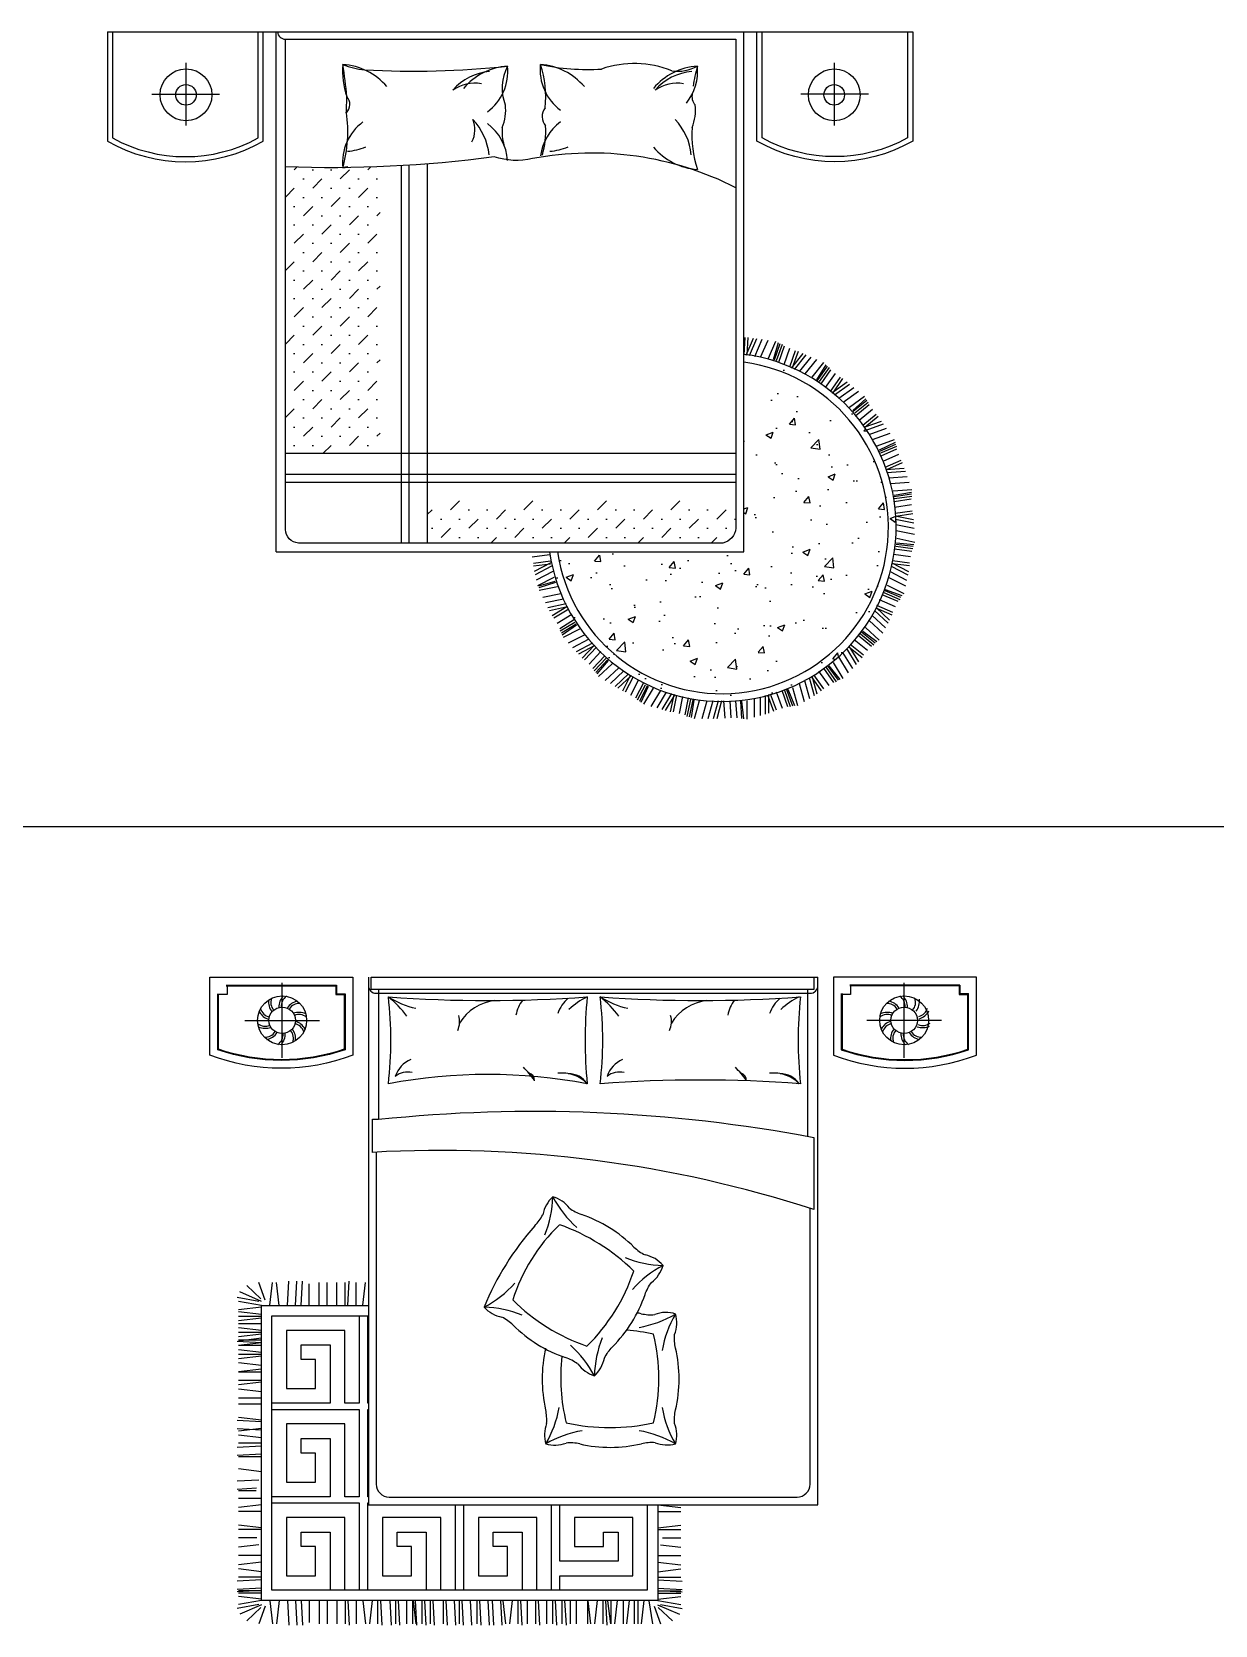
# Model space of a CAD drawing. Header units: inches. Extents: x 7.5 to 50, y 15.4 to 40.2.
# Drawn here: x 12.03 to 16.58, y 21.08 to 27.21 of the extents above; entities that cross this region are included whole.
import ezdxf

# ---------------------------------------------------------------- set-up
doc = ezdxf.new("R2010")
doc.units = ezdxf.units.IN
doc.header["$MEASUREMENT"] = 0
for name, color, linetype in [('02', 2, 'Continuous'), ('1', 1, 'Continuous'), ('4', 4, 'Continuous'), ('8', 8, 'Continuous')]:
    doc.layers.add(name, color=color, linetype=linetype)

msp = doc.modelspace()

# ---------------------------------------------------------------- hatches: boundary and pattern name
at = {"layer": '8'}
h = msp.add_hatch(dxfattribs=at)
h.set_pattern_fill('MUDST', color=256, scale=0.2, angle=45, style=0)
h.set_pattern_definition([(45, (7.559613, 19.28507), (0.03535534, 0.10606602), [0.05, -0.05, 0, -0.05, 0, -0.05])])
h.paths.add_polyline_path([(14.6895, 25.2385, 0.325595), (14.7395, 25.2955), (14.7395, 25.4006), (13.5517, 25.4006), (13.5517, 25.2385)])
h.paths.add_polyline_path([(13.3698, 26.686, -0.019127), (13.0054, 26.6855), (13.0054, 25.5825), (13.3698, 25.5825)])
h = msp.add_hatch(dxfattribs=at)
h.set_pattern_fill('AR-CONC', color=256, scale=0.04, style=0)
h.set_pattern_definition([(50, (7.80768, 4.71023), (0.286904, -0.0251009), [0.03, -0.33]), (355, (7.80768, 4.71023), (-0.0555005, 0.300877), [0.024, -0.264]), (100.4514, (7.83159, 4.70814), (0.2314038, 0.2757758), [0.025496, -0.280457]), (46.1842, (7.80768, 4.79023), (0.4268964, -0.0662076), [0.045, -0.495]), (96.6356, (7.84325, 4.7847), (0.373865, 0.389647), [0.038244, -0.420685]), (351.1842, (7.80768, 4.79023), (0.373865, 0.3896474), [0.036, -0.396]), (21, (7.84768, 4.77023), (0.2387628, -0.1610476), [0.03, -0.33]), (326, (7.84768, 4.77023), (0.097326, 0.29006), [0.024, -0.264]), (71.4514, (7.86757, 4.7568), (0.336089, 0.1290122), [0.025496, -0.280457]), (37.5, (7.80768, 4.71023), (0.00486394, 0.13315754), [0, -0.2608, 0, -0.268, 0, -0.265]), (7.5, (7.80768, 4.71023), (0.1052278, 0.1577647), [0, -0.1528, 0, -0.2548, 0, -0.101]), (327.5, (7.71848, 4.71023), (0.21352897, -0.00902195), [0, -0.1, 0, -0.312, 0, -0.414]), (317.5, (7.67848, 4.71023), (0.2332745, 0.040042), [0, -0.13, 0, -0.2072, 0, -0.294])])
h.paths.add_polyline_path([(14.7704, 25.205), (14.0224, 25.205, 2.020977), (14.7704, 25.9642)])

# ---------------------------------------------------------------- linework, layer by layer
at = {"layer": '02'}
for p, q in [((12.6228, 27.0857), (12.6228, 26.8453)), ((15.118, 27.0857), (15.118, 26.8453)), ((12.4912, 26.9655), (12.7517, 26.9655)), ((15.2495, 26.9655), (14.989, 26.9655)), ((13.4506, 26.6899), (13.4506, 25.2385)), ((13.4809, 26.6917), (13.4809, 25.2385)), ((13.5517, 26.6967), (13.5517, 25.2385)), ((14.7743, 26.0286), (14.7701, 25.9622)), ((14.7784, 25.9612), (14.8068, 26.0269)), ((14.7855, 26.029), (14.7813, 25.9627)), ((14.7913, 25.9594), (14.8197, 26.0251)), ((14.812, 25.9565), (14.8405, 26.0222)), ((14.8348, 25.9533), (14.8632, 26.019)), ((14.8645, 25.9491), (14.8929, 26.0148)), ((14.9024, 26.0086), (14.8829, 25.9438)), ((14.9087, 26.0047), (14.8868, 25.9419)), ((14.9175, 26.0019), (14.8948, 25.9394)), ((14.9253, 25.9952), (14.9034, 25.9325)), ((14.9455, 25.9864), (14.9235, 25.9236)), ((14.9678, 25.9777), (14.9459, 25.9149)), ((14.9536, 25.9118), (14.9987, 25.9674)), ((14.9787, 25.9751), (14.9567, 25.9124)), ((14.9655, 25.9065), (15.0106, 25.9622)), ((14.9847, 25.8981), (15.0298, 25.9537)), ((15.0058, 25.8889), (15.0508, 25.9445)), ((15.0332, 25.8769), (15.0783, 25.9325)), ((15.0858, 25.9239), (15.0495, 25.8668)), ((15.0908, 25.9184), (15.0528, 25.8639)), ((15.0985, 25.9134), (15.0597, 25.8593)), ((15.1042, 25.9049), (15.0662, 25.8503)), ((15.1212, 25.8909), (15.0832, 25.8364)), ((15.1404, 25.8765), (15.1024, 25.822)), ((15.1502, 25.8711), (15.1121, 25.8166)), ((15.1089, 25.8169), (15.1674, 25.8582)), ((15.119, 25.8086), (15.1774, 25.85)), ((15.1352, 25.7953), (15.1936, 25.8367)), ((15.153, 25.7808), (15.2114, 25.8222)), ((15.1762, 25.7618), (15.2346, 25.8032)), ((15.2395, 25.7929), (15.1892, 25.7477)), ((15.2429, 25.7863), (15.1915, 25.744)), ((15.2489, 25.7793), (15.197, 25.7377)), ((15.2521, 25.7696), (15.2008, 25.7274)), ((15.2647, 25.7516), (15.2134, 25.7094)), ((15.2793, 25.7325), (15.228, 25.6903)), ((15.2329, 25.6836), (15.3003, 25.7077)), ((15.2873, 25.7247), (15.2359, 25.6825)), ((15.2404, 25.6729), (15.3078, 25.697)), ((15.2524, 25.6558), (15.3198, 25.6798)), ((15.2656, 25.6369), (15.333, 25.661)), ((15.2828, 25.6124), (15.3502, 25.6365)), ((15.3522, 25.6253), (15.2915, 25.5953)), ((14.7395, 25.5825), (13.0054, 25.5825)), ((15.3536, 25.618), (15.2928, 25.5912)), ((15.3575, 25.6097), (15.2964, 25.5836)), ((15.358, 25.5994), (15.2972, 25.5726)), ((15.3653, 25.5787), (15.3045, 25.5519)), ((14.7395, 25.5017), (13.0054, 25.5017)), ((15.3742, 25.5564), (15.3134, 25.5296)), ((15.3163, 25.5218), (15.3877, 25.5268)), ((15.3798, 25.5467), (15.3189, 25.5199)), ((15.3206, 25.5095), (15.3921, 25.5145)), ((14.7395, 25.4714), (13.0054, 25.4714)), ((15.3276, 25.4897), (15.399, 25.4947)), ((15.3352, 25.4681), (15.4066, 25.4731)), ((15.3452, 25.4398), (15.4166, 25.4448)), ((15.4141, 25.407), (15.3483, 25.3976)), ((15.4154, 25.4335), (15.349, 25.421)), ((15.4149, 25.426), (15.3491, 25.4166)), ((15.4155, 25.385), (15.3497, 25.3756)), ((15.4164, 25.417), (15.3505, 25.4084)), ((15.4181, 25.3612), (15.3523, 25.3518)), ((15.353, 25.3435), (15.4231, 25.329)), ((15.3539, 25.3305), (15.424, 25.3161)), ((15.4208, 25.3504), (15.355, 25.341)), ((15.3552, 25.3096), (15.4253, 25.2951)), ((15.3567, 25.2866), (15.4268, 25.2722)), ((15.3587, 25.2567), (15.4288, 25.2423)), ((13.9558, 25.185), (14.0217, 25.1938)), ((15.4116, 25.185), (15.3457, 25.1938)), ((15.4162, 25.2065), (15.3503, 25.2153)), ((15.4211, 25.2156), (15.3553, 25.2251)), ((15.4221, 25.2247), (15.3562, 25.2334)), ((15.4246, 25.2317), (15.3572, 25.2376)), ((13.9598, 25.1614), (14.0257, 25.1701)), ((13.9601, 25.1502), (14.026, 25.1589)), ((14.0273, 25.1619), (13.9636, 25.1291)), ((14.0299, 25.1492), (13.9663, 25.1163)), ((15.3375, 25.1492), (15.4012, 25.1163)), ((15.3402, 25.1619), (15.4038, 25.1291)), ((15.4074, 25.1502), (15.3415, 25.1589)), ((15.4077, 25.1614), (15.3418, 25.1701)), ((14.0343, 25.1286), (13.9707, 25.0958)), ((14.039, 25.1062), (13.9754, 25.0733)), ((13.9813, 25.0743), (14.0432, 25.092)), ((13.9817, 25.0669), (14.0459, 25.0883)), ((14.0522, 25.0702), (13.9821, 25.0555)), ((15.3223, 25.0768), (15.3859, 25.044)), ((15.3285, 25.1062), (15.3921, 25.0733)), ((15.3332, 25.1286), (15.3968, 25.0958)), ((14.0659, 25.0435), (13.9958, 25.0288)), ((14.0764, 25.0231), (14.0063, 25.0084)), ((15.3539, 24.9935), (15.2928, 25.0197)), ((15.3641, 25.013), (15.303, 25.0392)), ((15.3713, 25.0204), (15.3105, 25.0473)), ((15.3747, 25.0289), (15.3136, 25.0551)), ((15.379, 25.035), (15.3157, 25.0588)), ((14.086, 25.0044), (14.0159, 24.9898)), ((14.0919, 24.9929), (14.0219, 24.9782)), ((14.0325, 24.9596), (14.0891, 24.9944)), ((14.0393, 24.9507), (14.0959, 24.9856)), ((14.0511, 24.9298), (14.1078, 24.9647)), ((15.2632, 24.9604), (15.3156, 24.9116)), ((15.2729, 24.979), (15.3253, 24.9302)), ((15.2789, 24.9905), (15.3313, 24.9417)), ((15.3404, 24.9611), (15.2793, 24.9873)), ((15.3437, 24.9718), (15.2826, 24.998)), ((14.0612, 24.9103), (14.1178, 24.9451)), ((14.0631, 24.9002), (14.1201, 24.9344)), ((14.0681, 24.8925), (14.1247, 24.9274)), ((14.0705, 24.8855), (14.1265, 24.9234)), ((14.1375, 24.9077), (14.074, 24.8746)), ((15.2706, 24.8458), (15.2193, 24.8882)), ((15.2762, 24.8531), (15.2244, 24.8948)), ((15.282, 24.8578), (15.2275, 24.8978)), ((15.2387, 24.9134), (15.2911, 24.8647)), ((15.2526, 24.94), (15.305, 24.8912)), ((14.1579, 24.8857), (14.0944, 24.8527)), ((14.1735, 24.8689), (14.11, 24.8358)), ((14.1878, 24.8535), (14.1243, 24.8204)), ((14.1966, 24.844), (14.1331, 24.8109)), ((14.1484, 24.7958), (14.1935, 24.8447)), ((14.1573, 24.7891), (14.2024, 24.838)), ((15.1647, 24.8325), (15.202, 24.7714)), ((15.2249, 24.7971), (15.1732, 24.8388)), ((15.1736, 24.842), (15.2109, 24.7809)), ((15.231, 24.8065), (15.1792, 24.8482)), ((15.2467, 24.8247), (15.1949, 24.8663)), ((15.2617, 24.8407), (15.21, 24.8824)), ((14.1743, 24.7722), (14.2195, 24.8211)), ((14.1893, 24.7561), (14.2344, 24.805)), ((14.1938, 24.7469), (14.2396, 24.7952)), ((14.2007, 24.7409), (14.2459, 24.7897)), ((14.205, 24.7347), (14.2486, 24.7864)), ((14.2635, 24.7742), (14.2112, 24.7252)), ((15.134, 24.7104), (15.0953, 24.7646)), ((15.1408, 24.7134), (15.0991, 24.7666)), ((15.1141, 24.7786), (15.1514, 24.7175)), ((15.1346, 24.8005), (15.1719, 24.7394)), ((15.1504, 24.8172), (15.1877, 24.7561)), ((14.289, 24.7585), (14.2368, 24.7096)), ((14.3086, 24.7465), (14.2564, 24.6976)), ((14.3265, 24.7356), (14.2743, 24.6866)), ((14.3376, 24.7288), (14.2853, 24.6798)), ((14.3041, 24.6694), (14.3344, 24.7286)), ((14.3145, 24.6654), (14.3448, 24.7246)), ((14.3355, 24.6537), (14.3658, 24.7129)), ((15.0031, 24.7098), (15.0225, 24.6409)), ((15.0211, 24.7207), (15.0405, 24.6518)), ((15.0695, 24.6703), (15.0309, 24.7245)), ((15.0322, 24.7274), (15.0516, 24.6585)), ((15.0779, 24.6777), (15.0392, 24.7319)), ((15.0979, 24.691), (15.0593, 24.7451)), ((15.1167, 24.7023), (15.0781, 24.7565)), ((15.1266, 24.7049), (15.0887, 24.7595)), ((14.3542, 24.6423), (14.3845, 24.7014)), ((14.3611, 24.6346), (14.3921, 24.6934)), ((14.3694, 24.6306), (14.3996, 24.6898)), ((14.3751, 24.6259), (14.4032, 24.6874)), ((14.4208, 24.6796), (14.3837, 24.6184)), ((14.4496, 24.6715), (14.4125, 24.6102)), ((14.4717, 24.6652), (14.4346, 24.604)), ((14.4919, 24.6595), (14.4548, 24.5982)), ((14.5044, 24.6559), (14.4673, 24.5947)), ((14.4882, 24.5897), (14.5014, 24.6549)), ((14.4993, 24.5887), (14.5125, 24.6538)), ((14.5226, 24.5831), (14.5358, 24.6483)), ((14.5438, 24.5771), (14.557, 24.6423)), ((14.8323, 24.6461), (14.8325, 24.5746)), ((14.8526, 24.6517), (14.8527, 24.5801)), ((14.8856, 24.5902), (14.863, 24.6527)), ((14.8651, 24.6552), (14.8652, 24.5836)), ((14.8957, 24.5951), (14.8731, 24.6576)), ((14.9185, 24.6024), (14.8959, 24.665)), ((14.9397, 24.6083), (14.9171, 24.6708)), ((14.95, 24.6081), (14.9281, 24.6709)), ((14.9585, 24.6114), (14.9359, 24.674)), ((14.9659, 24.6124), (14.9401, 24.6749)), ((14.9578, 24.6825), (14.9772, 24.6136)), ((14.9834, 24.698), (15.0029, 24.6291)), ((14.5524, 24.5716), (14.5664, 24.6366)), ((14.5615, 24.57), (14.5747, 24.6352)), ((14.5683, 24.567), (14.5788, 24.6338)), ((14.5978, 24.6311), (14.5786, 24.5621)), ((14.6277, 24.631), (14.6086, 24.562)), ((14.6507, 24.6309), (14.6315, 24.5619)), ((14.6717, 24.6308), (14.6525, 24.5619)), ((14.6847, 24.6308), (14.6655, 24.5618)), ((14.6979, 24.5646), (14.693, 24.6309)), ((14.7219, 24.5656), (14.717, 24.6319)), ((14.7439, 24.5655), (14.739, 24.6318)), ((14.7628, 24.5634), (14.758, 24.6297)), ((14.7702, 24.5624), (14.7623, 24.6295)), ((14.7813, 24.632), (14.7814, 24.5604)), ((14.8102, 24.64), (14.8103, 24.5684)), ((12.9929, 23.258), (12.9929, 23.5464)), ((15.3872, 23.258), (15.3872, 23.5464)), ((13.355, 23.5061), (15.025, 23.5061)), ((15.0155, 23.5211), (15.0155, 22.9566)), ((12.8487, 23.4022), (13.1371, 23.4022)), ((15.5314, 23.4022), (15.243, 23.4022)), ((12.9114, 22.3313), (12.8571, 22.3826)), ((12.9272, 22.3258), (12.9029, 22.3942)), ((12.9451, 22.3059), (12.9555, 22.3941)), ((12.9817, 22.3052), (12.9713, 22.3941)), ((13.0132, 22.3052), (13.0184, 22.3993)), ((13.0446, 22.3052), (13.0498, 22.3993)), ((13.0656, 22.3052), (13.0708, 22.3993)), ((13.097, 22.3052), (13.097, 22.3889)), ((13.1354, 22.3052), (13.1354, 22.3941)), ((13.1668, 22.3052), (13.1668, 22.3941)), ((13.2035, 22.3052), (13.2035, 22.3941)), ((13.2349, 22.3052), (13.2349, 22.3941)), ((13.2454, 22.3052), (13.2506, 22.3993)), ((13.2777, 22.3059), (13.2777, 22.3939)), ((13.303, 22.3059), (13.3135, 22.3941)), ((12.9028, 22.3203), (12.8195, 22.336)), ((12.9136, 22.3052), (12.8247, 22.3203)), ((12.914, 22.3211), (12.8297, 22.3574)), ((12.9136, 22.2993), (12.8247, 22.2888)), ((12.9136, 22.2701), (12.8247, 22.2806)), ((12.9136, 22.2564), (12.8247, 22.246)), ((12.9129, 22.2626), (12.8249, 22.2626)), ((12.9136, 22.2349), (12.8247, 22.2349)), ((12.9136, 22.2084), (12.8247, 22.2189)), ((12.9136, 22.1947), (12.8247, 22.1842)), ((12.9129, 22.2009), (12.8249, 22.2009)), ((12.9136, 22.1615), (12.8195, 22.1667)), ((12.9136, 22.179), (12.8247, 22.1685)), ((12.9136, 22.172), (12.8247, 22.172)), ((12.9129, 22.1612), (12.8247, 22.1507)), ((12.9136, 22.151), (12.8247, 22.151)), ((12.9136, 22.1245), (12.8247, 22.135)), ((12.9136, 22.1108), (12.8247, 22.1004)), ((12.9129, 22.0742), (12.8247, 22.0846)), ((12.9129, 22.117), (12.8249, 22.117)), ((12.9129, 22.0604), (12.8247, 22.0499)), ((12.9136, 22.01), (12.8247, 21.9996)), ((12.9129, 22.0489), (12.8249, 22.0489)), ((12.9129, 22.0162), (12.8249, 22.0162)), ((12.9129, 21.9734), (12.8247, 21.9838)), ((12.9129, 21.9481), (12.8249, 21.9481)), ((12.9129, 21.9259), (12.8249, 21.9259)), ((12.9136, 21.8572), (12.8195, 21.8625)), ((12.9136, 21.8258), (12.8195, 21.831)), ((12.9136, 21.864), (12.8247, 21.8745)), ((12.9129, 21.8325), (12.8247, 21.8221)), ((12.9136, 21.7644), (12.8195, 21.7592)), ((12.9136, 21.7959), (12.8247, 21.8064)), ((12.9136, 21.7749), (12.8247, 21.7749)), ((12.9136, 21.733), (12.8195, 21.7278)), ((12.9136, 21.7225), (12.8247, 21.7225)), ((12.9136, 21.6657), (12.8247, 21.6762)), ((12.9032, 21.6337), (12.8195, 21.629)), ((12.8943, 21.6018), (12.8195, 21.5976)), ((12.8925, 21.5924), (12.8247, 21.5924)), ((12.9136, 21.538), (12.8247, 21.5274)), ((12.9136, 21.5631), (12.8249, 21.5631)), ((14.4384, 21.538), (14.5273, 21.5274)), ((12.9136, 21.45), (12.8247, 21.4605)), ((12.9136, 21.512), (12.8249, 21.512)), ((14.4384, 21.512), (14.5271, 21.512)), ((14.4384, 21.45), (14.5273, 21.4605)), ((12.9136, 21.4439), (12.8249, 21.4439)), ((12.8957, 21.4112), (12.8249, 21.4112)), ((14.4384, 21.4439), (14.5271, 21.4439)), ((14.4564, 21.4112), (14.5271, 21.4112)), ((12.9026, 21.3847), (12.8247, 21.3754)), ((12.9129, 21.343), (12.8249, 21.343)), ((14.4391, 21.343), (14.5271, 21.343)), ((14.4494, 21.3847), (14.5273, 21.3754)), ((12.9129, 21.3178), (12.8247, 21.3073)), ((12.9136, 21.2811), (12.8247, 21.2916)), ((14.4384, 21.2811), (14.5273, 21.2916)), ((14.4391, 21.3178), (14.5273, 21.3073)), ((12.9136, 21.2497), (12.8195, 21.2444)), ((12.9136, 21.2182), (12.8195, 21.213)), ((12.9136, 21.2088), (12.8195, 21.2036)), ((12.9136, 21.2602), (12.8247, 21.2602)), ((14.4384, 21.2602), (14.5273, 21.2602)), ((14.4384, 21.2497), (14.5325, 21.2444)), ((14.4384, 21.2182), (14.5325, 21.213)), ((14.4384, 21.2088), (14.5325, 21.2036)), ((12.9028, 21.1545), (12.8195, 21.1388)), ((12.9136, 21.2078), (12.8247, 21.2078)), ((12.9136, 21.1984), (12.8247, 21.1984)), ((12.9136, 21.1755), (12.8247, 21.1859)), ((12.9136, 21.1696), (12.8247, 21.1545)), ((12.914, 21.1537), (12.8297, 21.1174)), ((12.9272, 21.149), (12.9029, 21.0806)), ((12.9451, 21.1688), (12.9555, 21.0807)), ((12.9817, 21.1696), (12.9713, 21.0807)), ((13.0132, 21.1696), (13.0184, 21.0754)), ((13.0446, 21.1696), (13.0498, 21.0754)), ((13.0656, 21.1696), (13.0708, 21.0754)), ((13.097, 21.1696), (13.097, 21.0859)), ((13.1354, 21.1696), (13.1354, 21.0807)), ((13.1668, 21.1696), (13.1668, 21.0807)), ((13.2035, 21.1696), (13.2035, 21.0807)), ((13.2349, 21.1696), (13.2349, 21.0807)), ((13.2454, 21.1696), (13.2506, 21.0754)), ((13.2777, 21.1688), (13.2777, 21.0808)), ((13.303, 21.1688), (13.3135, 21.0807)), ((13.3397, 21.1696), (13.3292, 21.0807)), ((13.3606, 21.1696), (13.3606, 21.0807)), ((13.3711, 21.1696), (13.3764, 21.0754)), ((13.4078, 21.1696), (13.413, 21.0754)), ((13.4287, 21.1696), (13.4287, 21.0807)), ((13.4392, 21.1696), (13.4445, 21.0754)), ((13.4716, 21.1688), (13.4716, 21.0808)), ((13.4941, 21.1696), (13.4941, 21.0807)), ((13.4969, 21.1688), (13.5073, 21.0807)), ((13.5046, 21.1696), (13.5098, 21.0754)), ((13.5308, 21.1696), (13.5308, 21.0807)), ((13.5413, 21.1696), (13.5465, 21.0754)), ((13.5622, 21.1696), (13.5622, 21.0807)), ((13.5727, 21.1696), (13.5779, 21.0754)), ((13.6129, 21.1696), (13.6129, 21.0807)), ((13.6234, 21.1696), (13.6286, 21.0754)), ((13.6548, 21.1696), (13.6601, 21.0754)), ((13.6744, 21.1696), (13.6744, 21.0807)), ((13.6849, 21.1696), (13.6901, 21.0754)), ((13.7163, 21.1696), (13.7216, 21.0754)), ((13.7425, 21.1696), (13.7425, 21.0807)), ((13.753, 21.1696), (13.7582, 21.0754)), ((13.7844, 21.1696), (13.7897, 21.0754)), ((13.8016, 21.1696), (13.8069, 21.0754)), ((13.8331, 21.1696), (13.8383, 21.0754)), ((13.8421, 21.1688), (13.8525, 21.0807)), ((13.8787, 21.1696), (13.8683, 21.0807)), ((13.8997, 21.1696), (13.8997, 21.0807)), ((13.9102, 21.1696), (13.9154, 21.0754)), ((13.9364, 21.1696), (13.9364, 21.0807)), ((13.9678, 21.1696), (13.9678, 21.0807)), ((13.9783, 21.1696), (13.9835, 21.0754)), ((14.0107, 21.1688), (14.0107, 21.0808)), ((14.0332, 21.1696), (14.0332, 21.0807)), ((14.0437, 21.1696), (14.0489, 21.0754)), ((14.0699, 21.1696), (14.0699, 21.0807)), ((14.0803, 21.1696), (14.0856, 21.0754)), ((14.1013, 21.1696), (14.1013, 21.0807)), ((14.125, 21.1696), (14.125, 21.0807)), ((14.1678, 21.1688), (14.1678, 21.0808)), ((14.1694, 21.1688), (14.1799, 21.0807)), ((14.2061, 21.1696), (14.1956, 21.0807)), ((14.227, 21.1696), (14.227, 21.0807)), ((14.2375, 21.1696), (14.2428, 21.0754)), ((14.2459, 21.1688), (14.2564, 21.0807)), ((14.2585, 21.1696), (14.2585, 21.0807)), ((14.2826, 21.1696), (14.2721, 21.0807)), ((14.305, 21.1696), (14.305, 21.0807)), ((14.3291, 21.1696), (14.3186, 21.0807)), ((14.3478, 21.1688), (14.3478, 21.0808)), ((14.3614, 21.1696), (14.3614, 21.0807)), ((14.3855, 21.1696), (14.3751, 21.0807)), ((14.4043, 21.1688), (14.4184, 21.0808)), ((14.4248, 21.149), (14.4492, 21.0806)), ((14.4381, 21.1537), (14.5223, 21.1174)), ((14.4384, 21.2078), (14.5273, 21.2078)), ((14.4384, 21.1984), (14.5273, 21.1984)), ((14.4384, 21.1755), (14.5273, 21.1859)), ((14.4384, 21.1696), (14.5273, 21.1545)), ((14.4493, 21.1545), (14.5325, 21.1388)), ((12.9114, 21.1434), (12.8571, 21.0921)), ((14.4406, 21.1434), (14.495, 21.0921))]:
    msp.add_line(p, q, dxfattribs=at)
for points in [[(12.3404, 27.205), (12.3404, 26.7967, 0.256108), (12.9004, 26.7967), (12.9004, 27.205)], [(15.4004, 27.205), (15.4004, 26.7967, -0.256108), (14.8404, 26.7967), (14.8404, 27.205)], [(14.7395, 26.6053, 0.165988), (13.9569, 26.7175, -0.137674), (13.8096, 26.724, -0.042319), (13.0054, 26.6855)], [(13.235, 23.5048), (13.235, 23.2887, -0.167087), (12.745, 23.2887), (12.745, 23.5048)], [(13.232, 23.5048), (13.232, 23.2909, -0.165559), (12.748, 23.2909), (12.748, 23.5048)], [(15.145, 23.5049), (15.145, 23.2889, 0.167087), (15.635, 23.2889), (15.635, 23.5049)], [(15.148, 23.5049), (15.148, 23.291, 0.165559), (15.632, 23.291), (15.632, 23.5049)], [(14.0044, 22.5767, 0.091296), (14.0348, 22.7232, 0.091296), (14.127, 22.6054, 0.091296)], [(13.8805, 22.3264, 0.111006), (14.1661, 22.1488, 0.119549), (14.3462, 22.4378, 0.107813), (14.0614, 22.6161)], [(14.0599, 22.6158, 0.121865), (13.8805, 22.3264, 0.121865)], [(14.1947, 22.0344, 0.159461), (14.2334, 22.1031, -0.076283), (14.2642, 22.1459, 0.115075), (14.3897, 22.3473, -0.076283), (14.4146, 22.3937, 0.159461), (14.4591, 22.4588)], [(14.3127, 22.4896, 0.091296), (14.4591, 22.4588, 0.091296), (14.341, 22.3669, 0.091296)], [(13.9168, 22.268, 0.091296), (13.7704, 22.2988, 0.091296), (13.8885, 22.3907, 0.091296)], [(14.3667, 22.2211, 0.091296), (14.5073, 22.2723, 0.091296), (14.4556, 22.1319, 0.091296)], [(14.5073, 21.7723, 0.159461), (14.5038, 21.851, -0.076283), (14.5073, 21.9036, 0.115075), (14.5073, 22.141, -0.076283), (14.5038, 22.1935, 0.159461), (14.5073, 22.2723)], [(14.0862, 21.8539, 0.111006), (14.4226, 21.8542, 0.119549), (14.4226, 22.1947, 0.033212), (14.3191, 22.2104)], [(14.2251, 22.1809, 0.091296), (14.1947, 22.0344, 0.091296), (14.1025, 22.1522)], [(14.1479, 21.8235, 0.091296), (14.0073, 21.7723, 0.091296), (14.059, 21.9127, 0.091296)], [(14.4556, 21.9127, 0.091296), (14.5073, 21.7723, 0.091296), (14.3667, 21.8235)]]:
    msp.add_lwpolyline(points, format="xyb", dxfattribs=at)
for points in [[(12.781, 23.5378), (12.781, 23.5018), (12.745, 23.5018)], [(12.778, 23.5378), (13.202, 23.5378)], [(13.199, 23.5378), (13.199, 23.5018), (13.235, 23.5018)], [(13.202, 23.5378), (13.202, 23.5048), (13.235, 23.5048)], [(13.325, 23.5679), (13.325, 21.5379), (15.055, 21.5379), (15.055, 23.5679)], [(15.181, 23.5379), (15.181, 23.5019), (15.145, 23.5019)], [(15.602, 23.5379), (15.178, 23.5379)], [(15.599, 23.5379), (15.599, 23.5019), (15.635, 23.5019)], [(15.602, 23.5379), (15.602, 23.5049), (15.635, 23.5049)], [(12.778, 23.5348), (13.202, 23.5348)], [(15.602, 23.5349), (15.178, 23.5349)], [(14.4384, 21.5379), (14.4384, 21.1696), (12.9136, 21.1696), (12.9136, 22.3052), (13.325, 22.3052)], [(14.3984, 21.5379), (14.3984, 21.2096), (12.9536, 21.2096), (12.9536, 22.2652), (13.325, 22.2652)], [(13.2896, 22.2652), (13.2896, 21.9292), (13.2336, 21.9292), (13.2336, 22.2092), (13.0096, 22.2092), (13.0096, 21.9852), (13.1216, 21.9852), (13.1216, 22.0972), (13.0656, 22.0972), (13.0656, 22.1532), (13.1776, 22.1532), (13.1776, 21.9292), (12.9536, 21.9292)], [(13.325, 21.9292), (13.3232, 21.9292), (13.3232, 22.2652)], [(12.9536, 21.9054), (13.2896, 21.9054), (13.2896, 21.5694), (13.2336, 21.5694), (13.2336, 21.8494), (13.0096, 21.8494), (13.0096, 21.6254), (13.1216, 21.6254), (13.1216, 21.7374), (13.0656, 21.7374), (13.0656, 21.7934), (13.1776, 21.7934), (13.1776, 21.5694), (12.9536, 21.5694)], [(13.325, 21.5694), (13.3232, 21.5694), (13.3232, 21.9054), (13.325, 21.9054)], [(12.9536, 21.5456), (13.2896, 21.5456), (13.2896, 21.2096)], [(13.3232, 21.2096), (13.3232, 21.5456), (13.325, 21.5456)], [(13.6592, 21.5379), (13.6592, 21.2096)], [(13.6928, 21.2096), (13.6928, 21.5379)], [(14.0288, 21.5379), (14.0288, 21.2096)], [(14.0624, 21.2096), (14.0624, 21.2656), (14.3424, 21.2656), (14.3424, 21.4896), (14.1184, 21.4896), (14.1184, 21.3776), (14.2304, 21.3776), (14.2304, 21.4336), (14.2864, 21.4336), (14.2864, 21.3216), (14.0624, 21.3216), (14.0624, 21.5379)], [(13.2336, 21.2096), (13.2336, 21.4896), (13.0096, 21.4896), (13.0096, 21.2656), (13.1216, 21.2656), (13.1216, 21.3776), (13.0656, 21.3776), (13.0656, 21.4336), (13.1776, 21.4336), (13.1776, 21.2096)], [(13.6032, 21.2096), (13.6032, 21.4896), (13.3792, 21.4896), (13.3792, 21.2656), (13.4912, 21.2656), (13.4912, 21.3776), (13.4352, 21.3776), (13.4352, 21.4336), (13.5472, 21.4336), (13.5472, 21.2096)], [(13.9728, 21.2096), (13.9728, 21.4896), (13.7488, 21.4896), (13.7488, 21.2656), (13.8608, 21.2656), (13.8608, 21.3776), (13.8048, 21.3776), (13.8048, 21.4336), (13.9168, 21.4336), (13.9168, 21.2096)]]:
    msp.add_lwpolyline(points, dxfattribs=at)
for points in [[(13.4017, 23.1582, 0.058596), (13.4017, 23.4924, 0.036889), (14.1675, 23.4924, 0.052163), (14.1675, 23.1582, 0.093111)], [(14.2172, 23.1582, 0.058596), (14.2172, 23.4924, 0.036648), (14.988, 23.4924, 0.052163), (14.988, 23.1582, 0.036967)], [(13.3402, 23.0216), (13.3636, 23.0216, -0.072944), (15.0389, 22.9518), (15.0389, 22.6744, 0.092568), (13.3402, 22.8943)]]:
    msp.add_lwpolyline(points, format="xyb", close=True, dxfattribs=at)
for centre, radius in [((12.6228, 26.9627), 0.0996), ((15.118, 26.9627), 0.0996), ((12.6228, 26.9627), 0.0396), ((15.118, 26.9627), 0.0396), ((12.9929, 23.4022), 0.0942), ((15.3872, 23.4022), 0.0942), ((12.9929, 23.4022), 0.051), ((15.3872, 23.4022), 0.051)]:
    msp.add_circle(centre, radius, dxfattribs=at)
for centre, radius, start, end in [((13.534, 27.0546), 0.3085, 175.30484, 198.69419), ((13.2094, 26.8354), 0.245, 40.4189, 85.9871), ((13.3393, 27.3522), 0.2948, 247.51785, 264.26696), ((11.6112, 26.8185), 1.6364, 4.80985, 9.18918), ((13.4978, 30.434), 3.3803, 266.81337, 276.16021), ((13.8056, 26.8485), 0.2041, 94.0129, 139.5811), ((13.8777, 26.8288), 0.245, 94.0129, 139.5811), ((13.6672, 27.0532), 0.1943, 306.5711, 5.88998), ((14.0162, 26.9896), 0.1767, 151.77364, 201.69827), ((14.18, 27.0599), 0.1943, 174.11002, 233.4289), ((14.1685, 27.9164), 0.8561, 257.74383, 273.62843), ((13.9696, 26.8354), 0.245, 40.4189, 85.9871), ((13.6295, 26.9555), 0.3783, 353.49469, 19.18669), ((14.3488, 26.6953), 0.3878, 68.20259, 108.9817), ((14.6083, 26.8288), 0.245, 94.0129, 139.5811), ((14.5841, 26.8485), 0.2041, 94.0129, 139.5811), ((14.5156, 27.21), 0.1563, 261.59582, 298.90918), ((14.3979, 27.0532), 0.1943, 320.94042, 5.88999), ((15.0872, 26.9272), 0.517, 163.60457, 172.3273), ((13.7342, 26.8621), 0.1455, 79.82604, 125.26665), ((14.5127, 26.8621), 0.1455, 79.82604, 125.26665), ((13.2088, 26.9257), 0.0446, 314.4736, 42.17134), ((10.8806, 27.0014), 2.3618, 357.39054, 358.88764), ((13.6854, 26.9022), 0.1681, 337.01696, 7.53676), ((14.0485, 26.879), 0.0547, 142.08329, 220.902), ((14.6161, 26.9557), 0.0459, 165.35061, 223.26844), ((14.416, 26.9022), 0.1681, 337.01696, 7.53676), ((13.4199, 26.7024), 0.1943, 126.5711, 185.88998), ((12.7502, 26.8189), 0.4956, 344.0243, 8.70709), ((13.6389, 26.8283), 0.0962, 331.37164, 24.1267), ((13.5656, 26.7112), 0.2246, 5.35766, 44.16478), ((13.6672, 26.6958), 0.1943, 4.31813, 53.4289), ((14.18, 26.7024), 0.1943, 126.5711, 172.36406), ((14.3441, 26.7112), 0.2246, 5.35766, 44.16478), ((14.0229, 26.8213), 0.1834, 175.22328, 196.23004), ((13.6778, 26.8227), 0.3299, 343.79543, 3.55541), ((15.0254, 26.8126), 0.4552, 176.98015, 197.47897), ((13.2258, 26.9833), 0.2383, 274.48364, 291.935), ((14.0043, 26.9833), 0.2383, 274.48364, 291.935), ((14.6083, 26.9202), 0.245, 220.4189, 265.9871), ((13.49, 24.9152), 1.7868, 97.85852, 98.47626), ((13.2094, 26.9269), 0.245, 274.0129, 278.34166), ((14.686, 25.2992), 0.6703, 188.07911, 82.77241), ((14.686, 25.2992), 0.6403, 188.46037, 82.43182), ((13.0012, 23.4728), 0.0605, 172.17003, 218.48975), ((12.9953, 23.4714), 0.0462, 160.30017, 220.53802), ((13.0411, 23.4544), 0.0605, 136.17003, 182.48975), ((13.0356, 23.4568), 0.0462, 124.30017, 184.53802), ((13.355, 23.5361), 0.03, 180, 270), ((13.5795, 23.7718), 0.3311, 237.53791, 257.5233), ((13.1512, 23.1799), 0.4006, 36.49353, 51.27919), ((13.8335, 23.2942), 0.1854, 96.68493, 148.3182), ((14.0209, 23.3996), 0.13, 141.8174, 169.89867), ((14.1853, 23.3812), 0.1399, 130.53543, 160.35581), ((14.2726, 23.2633), 0.252, 114.64565, 134.15848), ((13.9667, 23.1799), 0.4006, 36.49353, 51.27919), ((14.395, 23.7718), 0.3311, 237.53791, 257.5233), ((14.649, 23.2942), 0.1854, 96.68493, 148.3182), ((14.8364, 23.3996), 0.13, 141.8174, 169.89867), ((15.0008, 23.3812), 0.1399, 130.53543, 160.35581), ((15.0881, 23.2633), 0.252, 114.64565, 134.15848), ((15.025, 23.5361), 0.03, 270, 0), ((15.3445, 23.4568), 0.0462, 355.46198, 55.69983), ((15.339, 23.4544), 0.0605, 357.51025, 43.82997), ((15.3848, 23.4714), 0.0462, 319.46198, 19.69983), ((15.3857, 23.4753), 0.0605, 321.51025, 7.82997), ((12.9582, 23.4642), 0.0605, 208.17003, 254.48975), ((12.9542, 23.4597), 0.0462, 196.30017, 256.53802), ((13.0626, 23.4161), 0.0605, 100.17003, 146.48975), ((13.0595, 23.4213), 0.0462, 88.30017, 148.53802), ((13.0574, 23.3725), 0.0605, 64.17003, 110.48975), ((13.058, 23.3785), 0.0462, 52.30017, 112.53802), ((13.5929, 23.3974), 0.0831, 335.89274, 16.11919), ((14.4084, 23.3974), 0.0831, 335.89274, 16.11919), ((15.3221, 23.3785), 0.0462, 67.46198, 127.69983), ((15.3227, 23.3724), 0.0605, 69.51025, 115.82997), ((15.3206, 23.4213), 0.0462, 31.46198, 91.69983), ((15.3175, 23.416), 0.0605, 33.51025, 79.82997), ((15.4328, 23.4622), 0.0462, 283.46198, 343.69983), ((15.4288, 23.4668), 0.0605, 285.51025, 331.82997), ((12.9278, 23.4259), 0.0462, 232.30017, 292.53802), ((12.9283, 23.4319), 0.0605, 244.17003, 290.48975), ((12.9263, 23.3831), 0.0462, 268.30017, 328.53802), ((12.9232, 23.3883), 0.0605, 280.17003, 326.48975), ((12.9904, 23.333), 0.0462, 340.30017, 40.53802), ((12.9845, 23.3316), 0.0605, 352.17003, 38.48975), ((13.0316, 23.3448), 0.0462, 16.30017, 76.53802), ((13.0276, 23.3402), 0.0605, 28.17003, 74.48975), ((15.3525, 23.3402), 0.0605, 105.51025, 151.82997), ((15.3485, 23.3447), 0.0462, 103.46198, 163.69983), ((15.3955, 23.3316), 0.0605, 141.51025, 187.82997), ((15.3896, 23.3329), 0.0462, 139.46198, 199.69983), ((15.4569, 23.3883), 0.0605, 213.51025, 259.82997), ((15.4538, 23.3831), 0.0462, 211.46198, 271.69983), ((15.4586, 23.4345), 0.0605, 249.51025, 295.82997), ((15.4592, 23.4285), 0.0462, 247.46198, 307.69983), ((12.9502, 23.3476), 0.0462, 304.30017, 4.53802), ((12.9447, 23.35), 0.0605, 316.17003, 2.48975), ((15.4354, 23.35), 0.0605, 177.51025, 223.82997), ((15.4299, 23.3476), 0.0462, 175.46198, 235.69983), ((13.5334, 23.1505), 0.1111, 114.2916, 160.9896), ((14.3489, 23.1505), 0.1111, 114.2916, 160.9896), ((13.4757, 23.1273), 0.076, 76.48229, 128.55627), ((13.6271, 22.9258), 0.4175, 36.20852, 45.08491), ((13.9359, 23.1724), 0.028, 353.75428, 77.21866), ((14.0698, 23.0626), 0.1367, 44.40604, 96.83423), ((14.0954, 23.1102), 0.0866, 33.63488, 90.84559), ((14.2912, 23.1273), 0.076, 76.48229, 128.55627), ((14.4426, 22.9258), 0.4175, 36.20852, 45.08491), ((14.7514, 23.1724), 0.028, 353.75428, 77.21866), ((14.8853, 23.0626), 0.1367, 44.40604, 96.83423), ((14.9109, 23.1102), 0.0866, 33.63488, 90.84559), ((14.1204, 22.6297), 0.1267, 132.46578, 168.70648), ((14.0013, 22.6056), 0.1223, 37.29372, 74.09733), ((14.2023, 22.8189), 0.1736, 233.29829, 250.74724), ((13.8413, 22.7332), 0.1736, 315.58539, 333.03435), ((13.9783, 22.1598), 0.5225, 45.13065, 71.38844), ((14.784, 21.8844), 1.095, 138.38179, 157.76439), ((14.468, 22.6545), 0.1736, 225.77185, 243.2208), ((14.3688, 22.3844), 0.1171, 39.47264, 79.6505), ((13.8636, 22.3847), 0.1267, 222.65224, 258.89294), ((13.7609, 22.1053), 0.1736, 45.77185, 63.2208), ((14.2573, 21.7643), 0.5225, 77.05756, 78.7033), ((14.4113, 22.4431), 0.1736, 257.69876, 275.14771), ((14.47, 22.1613), 0.1171, 71.39955, 111.57741), ((14.2507, 22.6), 0.5225, 225.13065, 251.38844), ((14.5161, 22.0223), 0.5225, 166.87111, 193.12889), ((14.7739, 22.0258), 0.7088, 173.19556, 194.02838), ((14.0266, 21.941), 0.1736, 53.29829, 70.74724), ((14.2435, 22.171), 0.145, 218.77541, 250.35713), ((13.8378, 21.8661), 0.1736, 355.03874, 12.4877), ((14.1294, 21.8064), 0.1267, 159.36661, 195.60731), ((14.041, 21.8945), 0.1267, 254.57915, 290.81985), ((14.1016, 21.6031), 0.1736, 77.69876, 95.14771), ((14.2556, 22.2819), 0.5225, 257.05756, 283.31535), ((14.4141, 21.6041), 0.1736, 85.2252, 102.67415), ((14.4764, 21.914), 0.145, 250.70232, 282.28404)]:
    msp.add_arc(centre, radius, start, end, dxfattribs=at)
at = {"layer": '1'}
msp.add_line((7.8117, 24.1479), (28.1379, 24.1479), dxfattribs=at)
at = {"layer": '4'}
for p, q in [((12.3204, 27.205), (15.4204, 27.205)), ((12.9704, 25.205), (12.9704, 27.205)), ((14.7704, 25.205), (14.7704, 27.205)), ((12.9704, 25.205), (14.7704, 25.205)), ((13.3636, 23.5211), (13.3636, 23.0216))]:
    msp.add_line(p, q, dxfattribs=at)
for points in [[(12.3204, 27.205), (12.3204, 26.785, 0.266667), (12.9204, 26.785), (12.9204, 27.205)], [(12.9754, 27.205, 0.39642), (13.0054, 27.1767), (14.7395, 27.1767)], [(14.7395, 27.1767), (14.7395, 25.2955, -0.325595), (14.6895, 25.2385), (13.0554, 25.2385, -0.382387), (13.0054, 25.2909), (13.0054, 27.1767)], [(15.4204, 27.205), (15.4204, 26.785, -0.266667), (14.8204, 26.785), (14.8204, 27.205)], [(13.355, 22.8952), (13.355, 21.6179, 0.414214), (13.405, 21.5679), (14.975, 21.5679, 0.414214), (15.025, 21.6179), (15.025, 22.6793)]]:
    msp.add_lwpolyline(points, format="xyb", dxfattribs=at)
for points in [[(12.715, 23.2678), (12.715, 23.5678), (13.265, 23.5678), (13.265, 23.2678, -0.181818)], [(15.665, 23.2679), (15.665, 23.5679), (15.115, 23.5679), (15.115, 23.2679, 0.181818)]]:
    msp.add_lwpolyline(points, format="xyb", close=True, dxfattribs=at)
msp.add_lwpolyline([(15.0389, 23.5679), (15.0389, 23.5211), (13.335, 23.5211), (13.335, 23.5679), (15.055, 23.5679)], dxfattribs=at)

doc.saveas('drawing.dxf')
